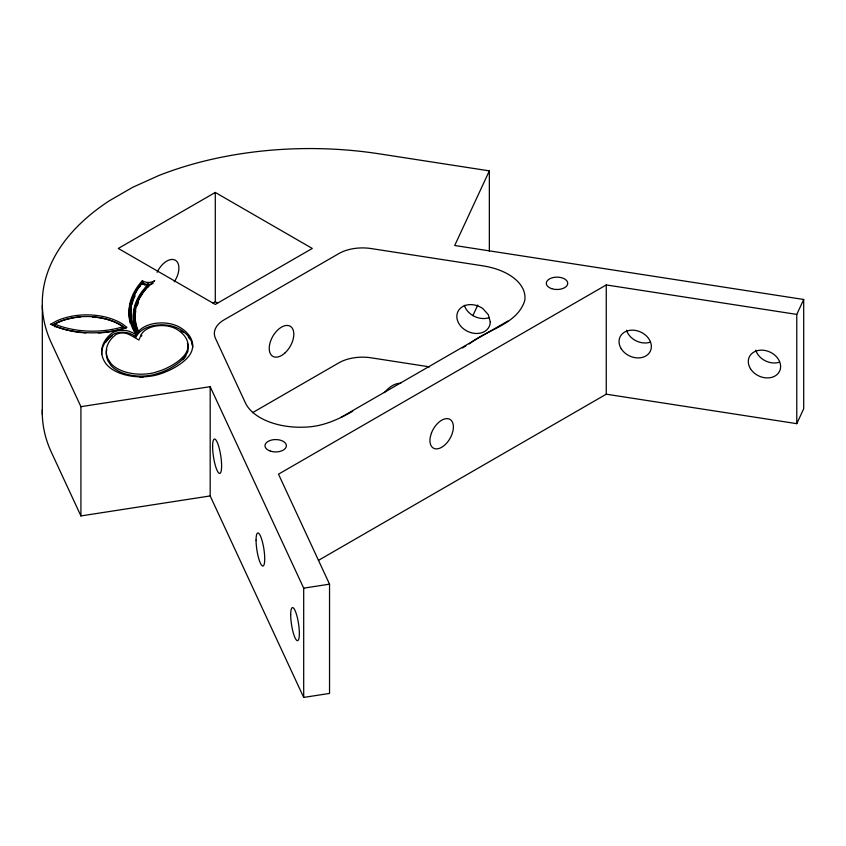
<?xml version="1.0" encoding="UTF-8"?>
<svg xmlns="http://www.w3.org/2000/svg" width="846" height="846" viewBox="0 0 846 846"><rect width="100%" height="100%" fill="white"/><g stroke="black" fill="none" stroke-linecap="round" stroke-linejoin="round"><path stroke-width="1.27" d="M42.321 305.459L42.321 414.709M803.7 299.484L796.773 314.405L606.265 284.933L278.493 474.172L329.538 584.163L329.538 693.424L303.693 697.421L210.178 495.936L80.92 515.933L80.92 406.672L51.405 343.064A267.632 154.511 0 0 1 109.377 200.756L132.685 187.304L158.667 175.598A267.632 154.511 0 0 1 379.177 153.824L489.348 170.871L454.714 245.499L803.7 299.484L803.7 408.745L796.773 423.666L606.265 394.194L318.466 560.359M472.861 315.664L477.8 305.004M135.529 330.141L136.28 333.705L136.703 331.22L135.138 327.19A106.702 61.599 0 0 1 141.811 291.807L148.41 283.685M147.542 287.143A2.972 1.713 0 0 0 148.061 286.815L148.061 284.087A2.972 1.713 0 0 1 144.264 284.647A2.972 1.713 0 0 1 142.805 282.553L140.489 285.303A113.48 65.523 0 0 0 135.212 329.877L136.28 331.759M182.789 359.857L184.227 358.313M154.712 280.618L146.707 288.19A104.925 60.574 0 0 0 138.564 331.336L138.564 333.271A104.925 60.574 0 0 1 135.72 311.265M469.255 343.962C486.778 329.464 517.096 324.769 524.721 300.668A56.872 32.835 0 0 0 482.823 265.834L371.204 248.565A33.449 19.31 0 0 0 338.886 253.567L224.169 319.799A33.449 19.31 0 0 0 215.508 338.463L245.414 402.908A56.872 32.835 0 0 0 305.744 427.093C322.675 426.511 338.231 419.563 352.666 411.241M462.445 348.002L465.85 345.982M215.286 192.454L118.303 248.449L215.286 304.444L312.28 248.449L215.286 192.454L215.286 301.715L213.012 303.027M252.563 412.668L338.886 362.828A33.449 19.31 0 0 1 371.204 357.826L429.609 366.868M341.033 417.353L507.843 321.046M50.39 324.42L55.794 321.364A48.201 27.833 0 0 1 122.49 324.018L126.921 327.328L121.401 329.189A64.37 37.161 0 0 1 98.422 332.964M52.685 325.054L55.794 323.309A48.201 27.833 0 0 1 74.215 317.768M54.958 326.873L54.958 324.134L57.623 322.633A45.346 26.184 0 0 1 120.375 325.128L122.659 326.831L122.659 329.57M53.721 325.266L55.794 324.103M122.659 326.831L121.401 327.243A64.37 37.161 0 0 1 56.111 324.653L54.958 324.134M80.92 406.672L210.178 386.675L303.693 588.16L303.693 697.421M303.693 588.16L329.538 584.163M50.623 324.282L54.493 326.006A67.215 38.81 0 0 0 122.681 328.724M54.958 326.08L56.111 326.588A64.37 37.161 0 0 0 68.166 330.352M215.286 301.715L217.57 303.027M101.71 354.294A54.662 31.556 0 0 1 111.196 335.672A13.673 7.889 0 0 1 130.908 333.906A55.244 31.894 0 0 1 135.984 336.507L137.105 335.333A27.188 15.693 0 0 1 143.799 329.083A25.391 14.657 0 0 1 179.902 329.295A45.388 26.205 0 0 1 192.698 347.505M126.033 328.608L122.49 325.964A48.201 27.833 0 0 0 92.521 317.007M136.28 333.705L135.212 331.822A113.48 65.523 0 0 1 131.405 306.992M135.984 337.29L135.984 334.561L133.509 330.162A115.257 66.548 0 0 1 142.361 280.724A7.677 4.431 0 0 0 153.94 281.147M135.265 335.217L135.984 336.507M80.92 515.933L51.405 452.324A267.632 154.511 0 0 1 42.321 409.644M796.773 314.405L796.773 423.666M606.265 284.933L606.265 394.194M489.348 170.871L489.348 251.167M210.178 386.675L210.178 495.936M142.805 282.553L142.805 284.489M142.361 280.724L142.361 283.463M136.703 331.22L136.703 333.948M488.967 317.726A17.396 13.716 24.9 0 1 464.338 305.29M138.564 331.336A27.188 15.693 0 0 1 143.799 327.148A25.391 14.657 0 0 1 179.902 327.36A45.388 26.205 0 0 1 186.046 359.254A74.744 43.157 0 0 1 161.195 373.604A38.514 22.239 0 0 1 104.798 362.014A54.662 31.556 0 0 1 111.196 333.736A13.673 7.889 0 0 1 130.908 331.96A55.244 31.894 0 0 1 135.984 334.561M384.38 392.597A24.143 13.938 -60 0 1 400.676 383.312M650.214 342.196A16.73 13.187 24.9 0 1 626.526 330.236M779.462 362.194A16.73 13.187 24.9 0 1 755.785 350.233M157.102 272.306A17.132 9.888 -60 0 1 175.259 260.187A17.132 9.888 -60 0 1 174.287 281.739M146.897 286.604A2.972 1.713 0 0 0 148.061 286.022L141.811 293.752A106.702 61.599 0 0 0 133.784 323.542M153.041 283.537A7.677 4.431 0 0 1 142.361 282.67A115.257 66.548 0 0 0 130.168 323.056M131.881 304.729A113.48 65.523 0 0 1 133.245 300.245M133.668 299.124A113.48 65.523 0 0 1 135.138 295.814M75.4 317.588A48.201 27.833 0 0 1 80.243 317.06M85.858 332.922A64.37 37.161 0 0 1 69.446 330.638M137.189 305.787A104.925 60.574 0 0 1 138.49 302.54M135.138 329.136A106.702 61.599 0 0 1 133.985 324.663M141.483 336.158A22.588 13.039 0 0 1 141.842 335.576M187.389 343.222A40.767 23.54 0 0 1 184.227 357.52L180.621 361.157A70.144 40.492 0 0 1 161.131 372.409L154.321 374.588A33.903 19.574 0 0 1 111.175 365.726L107.992 360.914A50.051 28.901 0 0 1 106.712 349.715M145.11 284.764A7.677 4.431 0 0 1 144.084 284.415M130.125 305.385A115.257 66.548 0 0 1 133.425 296.322M133.985 295.212A115.257 66.548 0 0 1 135.889 291.923M138.871 287.629A115.257 66.548 0 0 1 140.203 285.937M133.753 336.074A55.244 31.894 0 0 1 134.207 336.306M112.349 335.619A13.673 7.889 0 0 0 111.196 336.465A54.662 31.556 0 0 0 109.652 337.85M105.792 342.239A54.662 31.556 0 0 1 108.923 338.559M181.033 330.786A45.388 26.205 0 0 1 183.17 332.267M188.372 337.163A45.388 26.205 0 0 1 189.673 338.918M191.926 343.529A45.388 26.205 0 0 1 192.423 345.432M138.099 332.986A104.925 60.574 0 0 1 136.883 329.739M136.544 328.639A104.925 60.574 0 0 1 135.751 325.35M134.176 310.831A106.702 61.599 0 0 1 134.747 308.589M135.085 307.479A106.702 61.599 0 0 1 136.777 303.08M137.285 301.99A106.702 61.599 0 0 1 139.019 298.754M140.351 296.629A106.702 61.599 0 0 1 141.811 294.535M134.683 331.516A113.48 65.523 0 0 1 131.923 323.701M131.437 321.438A113.48 65.523 0 0 1 131.098 319.164M187.844 350.879A40.767 23.54 0 0 1 187.41 352.592M185.898 355.923A40.767 23.54 0 0 1 184.83 357.53M143.365 376.882A33.903 19.574 0 0 1 139.59 376.904M490.299 321.956C490.32 326.641 487.127 330.723 482.823 332.362A17.396 13.716 24.9 0 1 460.964 326.419A17.396 13.716 24.9 0 1 460.964 307.764A17.396 13.716 24.9 0 1 482.823 308.568L488.311 314.691L490.299 321.956M431.407 433.131L430.286 437.075A16.592 9.581 -60 0 0 437.393 448.835A16.592 9.581 -60 0 0 451.944 434.368L453.065 430.434A16.592 9.581 -60 0 0 445.958 418.675A16.592 9.581 -60 0 0 431.407 433.131M141.176 334.805L138.892 340.05L132.727 336.444A50.633 29.24 0 0 0 128.518 334.265L127.048 333.662A9.052 5.224 0 0 0 115.775 334.678L112.93 337.142A50.051 28.901 0 0 0 107.992 358.979L111.175 363.791A33.903 19.574 0 0 0 154.321 372.652L161.131 370.463A70.144 40.492 0 0 0 180.621 359.212L184.227 355.584A40.767 23.54 0 0 0 176.603 329.221A20.78 12.003 0 0 0 149.108 327.994L146.305 329.475A22.588 13.039 0 0 0 141.176 334.805M212.6 446.529A17.396 3.68 81.2 0 0 219.357 473.379A17.396 3.68 81.2 0 0 219.357 448.782A17.396 3.68 81.2 0 0 212.6 446.529M284.7 353.194A17.396 10.046 -60 0 0 290.22 326.249A17.396 10.046 -60 0 0 269.641 344.502A17.396 10.046 -60 0 0 284.7 353.194M551.677 288.666A10.702 6.176 0 0 0 567.729 283.315A10.702 6.176 0 0 0 551.677 277.964A10.702 6.176 0 0 0 551.677 288.666M270.339 451.098A10.702 6.176 0 0 0 286.392 445.747A10.702 6.176 0 0 0 270.339 440.396A10.702 6.176 0 0 0 270.339 451.098M290.696 614.809A16.73 3.532 81.2 0 0 297.189 640.623A16.73 3.532 81.2 0 0 297.189 616.967A16.73 3.532 81.2 0 0 290.696 614.809M256.063 540.182A16.73 3.532 81.2 0 0 262.556 566.006A16.73 3.532 81.2 0 0 262.556 542.349A16.73 3.532 81.2 0 0 256.063 540.182M621.218 348.711A16.73 13.187 24.9 0 0 649.199 353.036A16.73 13.187 24.9 0 0 635.209 330.384A16.73 13.187 24.9 0 0 621.218 348.711M750.465 368.697A16.73 13.187 24.9 0 0 778.457 373.033A16.73 13.187 24.9 0 0 764.456 350.381A16.73 13.187 24.9 0 0 750.465 368.697"/></g></svg>
